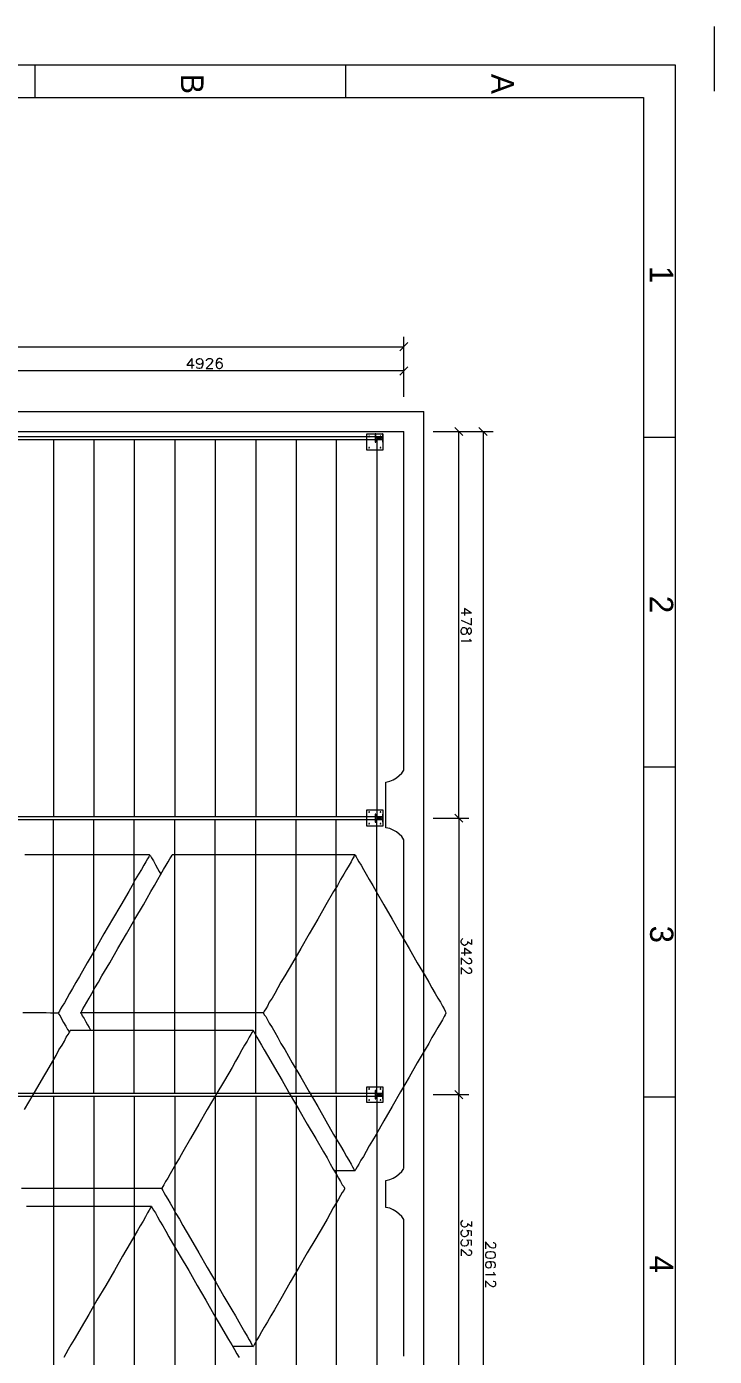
# Model space of a CAD drawing. Header units: millimetres. Extents: x 0 to 210, y 0 to 297.
# Drawn here: x 134.8 to 209.9, y 151.6 to 297 of the extents above; entities that cross this region are included whole.
import ezdxf
from ezdxf.xclip import XClip

# ---------------------------------------------------------------- set-up
doc = ezdxf.new("R2010")
doc.units = ezdxf.units.MM
doc.header["$MEASUREMENT"] = 0
doc.header["$XCLIPFRAME"] = 0
doc.layers.get('0').update_dxf_attribs({"linetype": 'CONTINUOUS'})
doc.styles.add('CIDFont+F1$001H0', font='')
doc.styles.get('CIDFont+F1$001H0').set_extended_font_data('CIDFont+F1')

# ---------------------------------------------------------------- blocks, each defined once
blk = doc.blocks.new('MF6503_4')
at = {"color": 0, "linetype": 'Continuous', "lineweight": 9, "true_color": 0x989898}
blk.add_lwpolyline([(209.9310006459554, 289.9410156846047), (209.9310006459554, 297.0106821695964), (202.8613255818685, 297.0106821695964)], dxfattribs=at)

msp = doc.modelspace()

# ---------------------------------------------------------------- linework, layer by layer
at = {"color": 0, "linetype": 'Continuous', "lineweight": 9, "true_color": 0x989898}
for p, q in [((135.7206724802653, 289.2636819879214), (135.7206724802653, 292.7773485839367)), ((169.6720077514649, 289.2636819879214), (169.6720077514649, 292.7773485839367)), ((202.1839928944906, 252.1373552958171), (205.6976594905059, 252.1373552958171)), ((202.1839928944906, 216.0693533579509), (205.6976594905059, 216.0693533579509)), ((202.1839928944906, 180.0013514200847), (205.6976594905059, 180.0013514200847))]:
    msp.add_line(p, q, dxfattribs=at)
at = {"color": 0, "linetype": 'Continuous', "lineweight": 15, "true_color": 0x000007}
for p, q in [((27.51666666666667, 262.0010135650635), (175.9796653747559, 262.0010135650635)), ((175.5563385009766, 261.5776806354523), (176.4453346252442, 262.4666802922885)), ((175.9796653747559, 256.5400137265523), (175.9796653747559, 263.101680191358)), ((152.8233268737793, 260.7310167948405), (152.8233268737793, 259.6303491592407)), ((175.9796653747559, 256.5400137265523), (175.9796653747559, 260.4770137568315)), ((175.9796653747559, 259.3763471305371), (132.4609998385112, 259.3763471305371)), ((175.5563320351144, 258.9106804033121), (176.4453320388993, 259.7996803124746)), ((25.31533341407776, 254.9313506126404), (178.1810026645661, 254.9313506126404)), ((178.1809986273448, 68.36834181149801), (178.1809986273448, 254.9313385009766)), ((182.4566743373871, 252.306680393219), (181.5676744282246, 253.1956805547078)), ((185.0813410242399, 252.3066820017994), (184.192340862751, 253.1956820055842)), ((130.2596686045329, 252.730003229777), (175.9796694119771, 252.730003229777)), ((175.9796653747559, 215.7306789398193), (175.9796653747559, 252.730003229777)), ((179.1970077514649, 252.7300153414409), (185.7586742162705, 252.7300153414409)), ((179.1970077514649, 252.7300113042196), (183.0916744887829, 252.7300113042196)), ((181.9910078624884, 210.4813465754191), (181.9910078624884, 252.7300113042196)), ((184.658007589976, 252.7300153414409), (184.658007589976, 70.56968717575074)), ((183.3879987080892, 232.8756837844849), (182.244996770223, 232.8756837844849)), ((174.0323320060969, 209.4230051676433), (174.0323320060969, 214.4183397928874)), ((182.4566743373871, 210.0156799112757), (181.5676744282246, 210.9046799150606)), ((181.5676744282246, 210.9046799150606), (182.4566743373871, 210.0156799112757)), ((179.1970077514649, 210.4813465754191), (183.0916744887829, 210.4813465754191)), ((179.1970077514649, 210.4813465754191), (183.0916744887829, 210.4813465754191)), ((181.9910078624884, 210.4813465754191), (181.9910078624884, 180.2553471406301)), ((175.9796653747559, 172.2120093663534), (175.9796653747559, 208.1106821695964)), ((183.3879987080892, 195.7070142110189), (182.244996770223, 195.7070142110189)), ((182.4566743373871, 179.7896819273631), (181.5676744282246, 180.6786820888519)), ((181.5676744282246, 180.6786800702413), (182.4566743373871, 179.7896799087524)), ((179.1970077514649, 180.2553491592407), (183.0916744887829, 180.2553491592407)), ((179.1970077514649, 180.2553471406301), (183.0916744887829, 180.2553471406301)), ((181.9910078624884, 148.8440155029297), (181.9910078624884, 180.2553491592407)), ((174.032335917155, 167.8940155029297), (174.032335917155, 170.8573520660401)), ((175.9796653747559, 151.6380067825318), (175.9796653747559, 166.5816763559977))]:
    msp.add_line(p, q, dxfattribs=at)
at = {"color": 0, "linetype": 'Continuous', "lineweight": 9, "true_color": 0x000001}
for p, q in [((132.0376689275106, 252.179681523641), (173.6936614990234, 252.179681523641)), ((132.0376689275106, 251.8833494822184), (173.6936614990234, 251.8833494822184)), ((173.6936614990234, 252.179681523641), (173.6936614990234, 251.8833494822184)), ((132.0376689275106, 210.6506837844849), (173.6936614990234, 210.6506837844849)), ((132.0376689275106, 210.3120174407959), (173.6936614990234, 210.3120174407959)), ((173.6936614990234, 210.6506837844849), (173.6936614990234, 210.3120174407959)), ((132.0376689275106, 180.3823520660401), (173.6936614990234, 180.3823520660401)), ((173.6936614990234, 180.3823520660401), (173.6936614990234, 180.086011950175)), ((132.0376689275106, 180.086011950175), (173.6936614990234, 180.086011950175))]:
    msp.add_line(p, q, dxfattribs=at)
at = {"color": 0, "linetype": 'Continuous', "lineweight": 9, "true_color": 0x000003}
for p, q in [((137.7103362401326, 251.8833474636078), (137.7103362401326, 210.6506797472636)), ((142.1130067825318, 251.8833474636078), (142.1130067825318, 210.6506797472636)), ((146.5156692504883, 251.8833474636078), (146.5156692504883, 210.6506797472636)), ((150.9606660207113, 251.8833474636078), (150.9606660207113, 210.6506797472636)), ((155.3633365631104, 251.8833474636078), (155.3633365631104, 210.6506797472636)), ((159.8083333333333, 251.8833474636078), (159.8083333333333, 210.6506797472636)), ((164.2110038757324, 251.8833474636078), (164.2110038757324, 210.6506797472636)), ((168.613666343689, 251.8833474636078), (168.613666343689, 210.6506797472636)), ((173.0586711883545, 251.8833474636078), (173.0586711883545, 210.6506797472636)), ((137.7103362401326, 180.3823480288188), (137.7103362401326, 210.3120134035746)), ((142.1130067825318, 180.3823480288188), (142.1130067825318, 210.3120134035746)), ((146.5156692504883, 180.3823480288188), (146.5156692504883, 210.3120134035746)), ((150.9606660207113, 180.3823480288188), (150.9606660207113, 210.3120134035746)), ((155.3633365631104, 180.3823480288188), (155.3633365631104, 210.3120134035746)), ((159.8083333333333, 180.3823480288188), (159.8083333333333, 210.3120134035746)), ((164.2110038757324, 180.3823480288188), (164.2110038757324, 210.3120134035746)), ((168.613666343689, 180.3823480288188), (168.613666343689, 210.3120134035746)), ((173.0586711883545, 180.3823480288188), (173.0586711883545, 210.3120134035746)), ((137.7103362401326, 180.086011950175), (137.7103362401326, 149.0133446375529)), ((142.1130067825318, 180.086011950175), (142.1130067825318, 149.0133446375529)), ((146.5156692504883, 180.086011950175), (146.5156692504883, 149.0133446375529)), ((150.9606660207113, 180.086011950175), (150.9606660207113, 149.0133446375529)), ((155.3633365631104, 180.086011950175), (155.3633365631104, 149.0133446375529)), ((159.8083333333333, 180.086011950175), (159.8083333333333, 149.0133446375529)), ((164.2110038757324, 180.086011950175), (164.2110038757324, 149.0133446375529)), ((168.613666343689, 180.086011950175), (168.613666343689, 149.0133446375529)), ((173.0586711883545, 180.086011950175), (173.0586711883545, 149.0133446375529))]:
    msp.add_line(p, q, dxfattribs=at)
at = {"color": 0, "linetype": 'Continuous', "lineweight": 9, "true_color": 0x000005}
for p, q in [((173.5243404388428, 252.0526826540629), (173.0586711883545, 252.0526826540629)), ((173.0586711883545, 252.0103483517965), (173.5243404388428, 252.0103483517965)), ((173.5243404388428, 210.4813465754191), (173.0586711883545, 210.4813465754191)), ((173.0586711883545, 210.4390122731527), (173.5243404388428, 210.4390122731527)), ((173.5243404388428, 180.2553491592407), (173.0586711883545, 180.2553491592407)), ((173.0586711883545, 180.2130148569743), (173.5243404388428, 180.2130148569743))]:
    msp.add_line(p, q, dxfattribs=at)
at = {"color": 0, "linetype": 'Continuous', "lineweight": 15, "true_color": 0x000007}
for points in [[(4.233333333333333, 292.7773488362631), (4.233333333333333, 4.318018086751302), (205.6976673126221, 4.318018086751302), (205.6976673126221, 292.7773488362631)], [(202.1839928944906, 289.2636819879214), (202.1839928944906, 7.831692504882813), (7.747000181674958, 7.831692504882813), (7.747000181674958, 289.2636819879214)], [(171.9579954783122, 250.6980172793071), (171.9579954783122, 252.4760135650635), (173.6936614990234, 252.4760135650635), (173.6936614990234, 250.6980172793071)], [(172.2120012919108, 252.1373472213745), (172.2543275197347, 252.179681523641), (172.2543275197347, 252.2220158259074), (172.2120012919108, 252.2220158259074), (172.1696589152018, 252.2220158259074), (172.1696589152018, 252.179681523641)], [(173.4396718343099, 252.1373472213745), (173.4819980621338, 252.179681523641), (173.4819980621338, 252.2220158259074), (173.4396718343099, 252.2220158259074), (173.3973294576009, 252.2220158259074), (173.3973294576009, 252.179681523641)], [(172.2120012919108, 250.9096807161967), (172.2543275197347, 250.9520150184632), (172.2543275197347, 250.9943493207296), (172.2120012919108, 250.9943493207296), (172.1696589152018, 250.9943493207296), (172.1696589152018, 250.9520150184632)], [(173.4396718343099, 250.9096807161967), (173.4819980621338, 250.9520150184632), (173.4819980621338, 250.9943493207296), (173.4396718343099, 250.9943493207296), (173.3973294576009, 250.9943493207296), (173.3973294576009, 250.9520150184632)], [(183.3879987080892, 231.0130148569743), (183.303332043315, 231.1823481865227), (183.2186653785408, 231.2246815267951), (183.0916653734942, 231.2246815267951), (183.0069986929496, 231.1823481865227), (182.9646653684477, 231.0976815217485), (182.8799986879031, 230.886014859813), (182.837665394942, 230.7166815223793), (182.7529986828566, 230.5896815173328), (182.62599867781, 230.5473481928309), (182.4566653798024, 230.5473481928309), (182.3719987307986, 230.5896815173328), (182.3296653747559, 230.6743481978774), (182.2449986626705, 230.8013481871536), (182.2449986626705, 231.0130148569743), (182.3296653747559, 231.1823481865227), (182.3719987307986, 231.2246815267951), (182.4566653798024, 231.3093481915693), (182.62599867781, 231.3093481915693), (182.7529986828566, 231.2246815267951), (182.837665394942, 231.1400148541356), (182.8799986879031, 230.9706815245872), (182.9646653684477, 230.7590148626516), (183.0069986929496, 230.6743481978774), (183.0916653734942, 230.5896815173328), (183.2186653785408, 230.5896815173328), (183.303332043315, 230.6743481978774), (183.3879987080892, 230.8013481871536)], [(171.9579954783122, 209.5923504511515), (171.9579954783122, 211.3703507741292), (173.6936614990234, 211.3703507741292), (173.6936614990234, 209.5923504511515)], [(172.2120012919108, 211.0740187327067), (172.2543275197347, 211.1163449605306), (172.2543275197347, 211.1586792627971), (172.2120012919108, 211.1586792627971), (172.1696589152018, 211.1586792627971), (172.1696589152018, 211.1163449605306)], [(173.4396718343099, 211.0740187327067), (173.4819980621338, 211.1163449605306), (173.4819980621338, 211.1586792627971), (173.4396718343099, 211.1586792627971), (173.3973294576009, 211.1586792627971), (173.3973294576009, 211.1163449605306)], [(172.2120012919108, 209.8040138880412), (172.2543275197347, 209.8463481903076), (172.2543275197347, 209.8886824925741), (172.2120012919108, 209.8886824925741), (172.1696589152018, 209.8886824925741), (172.1696589152018, 209.8463481903076)], [(173.4396718343099, 209.8040138880412), (173.4819980621338, 209.8463481903076), (173.4819980621338, 209.8886824925741), (173.4396718343099, 209.8886824925741), (173.3973294576009, 209.8886824925741), (173.3973294576009, 209.8463481903076)], [(171.9579954783122, 179.3663449605306), (171.9579954783122, 181.1020190556844), (173.6936614990234, 181.1020190556844), (173.6936614990234, 179.3663449605306)], [(172.2120012919108, 180.8056789398194), (172.2543275197347, 180.8480132420858), (172.2543275197347, 180.8903475443522), (172.2120012919108, 180.8903475443522), (172.1696589152018, 180.8903475443522), (172.1696589152018, 180.8480132420858)], [(173.4396718343099, 180.8056789398194), (173.4819980621338, 180.8480132420858), (173.4819980621338, 180.8903475443522), (173.4396718343099, 180.8903475443522), (173.3973294576009, 180.8903475443522), (173.3973294576009, 180.8480132420858)], [(172.2120012919108, 179.5780164718628), (172.2543275197347, 179.6203507741292), (172.2543275197347, 179.6626850763957), (172.2120012919108, 179.6626850763957), (172.1696589152018, 179.6626850763957), (172.1696589152018, 179.6203507741292)], [(173.4396718343099, 179.5780164718628), (173.4819980621338, 179.6203507741292), (173.4819980621338, 179.6626850763957), (173.4396718343099, 179.6626850763957), (173.3973294576009, 179.6626850763957), (173.3973294576009, 179.6203507741292)], [(186.012660853068, 162.7716860453288), (185.9703275206809, 162.8986860424901), (185.8009941832473, 163.0256860396514), (185.5469941889247, 163.0680193799238), (185.3776608278354, 163.0680193799238), (185.1236608177423, 163.0256860396514), (184.9543275197347, 162.8986860424901), (184.9119942267736, 162.7716860453288), (184.9119942267736, 162.6446860481675), (184.9543275197347, 162.4753527107338), (185.1236608177423, 162.3906860301892), (185.3776608278354, 162.3483527056873), (185.5469941889247, 162.3483527056873), (185.8009941832473, 162.3906860301892), (185.9703275206809, 162.4753527107338), (186.012660853068, 162.6446860481675)]]:
    msp.add_lwpolyline(points, close=True, dxfattribs=at)
for points in [[(152.8233268737793, 260.7310167948405), (152.2730051676432, 260.0113498051961), (153.0773326873779, 260.0113498051961)], [(154.0086711883545, 260.3500161488851), (153.9663378559674, 260.2230161517238), (153.8393378588061, 260.0960161545624), (153.7123378537595, 260.0536828142901), (153.6276711732149, 260.0536828142901), (153.5006711681684, 260.0960161545624), (153.3736711631219, 260.2230161517238), (153.3313378701608, 260.3500161488851), (153.3313378701608, 260.4346828136593), (153.3736711631219, 260.5616828187058), (153.5006711681684, 260.688682807982), (153.6276711732149, 260.7310161640247), (153.7123378537595, 260.7310161640247), (153.8393378588061, 260.688682807982), (153.9663378559674, 260.5616828187058), (154.0086711883545, 260.3500161488851), (154.0086711883545, 260.0960161545624), (153.9663378559674, 259.842016128699), (153.8393378588061, 259.6726828306914), (153.7123378537595, 259.6303494746487), (153.585337848713, 259.6303494746487), (153.4160045191646, 259.6726828306914), (153.3736711631219, 259.7996828357379)], [(154.4319980621338, 260.4770150184631), (154.4319980621338, 260.5193483508502), (154.4743313945209, 260.6040150156245), (154.5589980592951, 260.6886816882839), (154.6436647319545, 260.7310150127858), (154.8553314017753, 260.7310150127858), (154.982331375281, 260.6886816882839), (155.0246647313237, 260.6040150156245), (155.0669980873664, 260.5193483508502), (155.0669980873664, 260.434681686076), (155.0246647313237, 260.3076816889147), (154.8976647262772, 260.1383483593663), (154.3896647297467, 259.6303483391802), (155.1093313803275, 259.6303483391802)], [(156.1253378550212, 260.561683622996), (156.0830045226341, 260.6886836201573), (155.9136711852004, 260.7310169525445), (155.7866711959243, 260.7310169525445), (155.6596711908778, 260.6886836201573), (155.5326711858312, 260.5193502906089), (155.4903378297885, 260.2653502884011), (155.4903378297885, 260.0113503098488), (155.5326711858312, 259.7996835927169), (155.6596711908778, 259.6726835876703), (155.7866711959243, 259.6303502947092), (155.8713378606985, 259.6303502947092), (155.9983378578598, 259.6726835876703), (156.1253378550212, 259.7996835927169), (156.1676711874083, 259.9266835977634), (156.1676711874083, 260.0113503098488), (156.1253378550212, 260.1383502833546), (155.9983378578598, 260.2653502884011), (155.8713378606985, 260.3076836286734), (155.7866711959243, 260.3076836286734), (155.6596711908778, 260.2653502884011), (155.5326711858312, 260.1383502833546), (155.4903378297885, 260.0113503098488)], [(183.3879987080892, 232.8756837844849), (182.6259974161784, 233.3836833000183), (182.6259974161784, 232.6216820081075)], [(182.244996770223, 232.1136824925741), (183.3879987080892, 231.6056829770406), (183.3879987080892, 232.325349966685)], [(183.1763352711995, 230.081680393219), (183.2186614990235, 229.9970158259074), (183.3879987080892, 229.8276826540629), (182.244996770223, 229.8276826540629)], [(174.032335917155, 214.4183478673299), (174.4556627909343, 214.5030164718628), (174.8366634368897, 214.672345606486), (175.1753378550212, 214.8840171178182), (175.4716698964437, 215.1380148569743), (175.7680019378662, 215.3920125961304), (175.9796653747559, 215.7306789398193)], [(175.9796653747559, 208.1106821695964), (175.7680019378662, 208.4493485132853), (175.4716698964437, 208.7033462524414), (175.1753378550212, 208.95735206604), (174.8366634368897, 209.1690155029297), (174.4556627909343, 209.3383527119955), (174.032335917155, 209.4230132420858)], [(183.3879987080892, 197.1886824925741), (183.3879987080892, 196.6383491794269), (182.9646653684477, 196.9346824982514), (182.9646653684477, 196.7653491529326), (182.8799986879031, 196.680682472388), (182.837665394942, 196.6383491794269), (182.6683320338527, 196.5536824673414), (182.5836653848489, 196.5536824673414), (182.4143320237597, 196.6383491794269), (182.3296653747559, 196.7230158284307), (182.2449986626705, 196.8923491579791), (182.2449986626705, 197.0616824954128), (182.3296653747559, 197.1886824925741), (182.3719987307986, 197.2310158249612), (182.4566653798024, 197.3156824897354)], [(183.0916666666667, 195.1566844304403), (183.1763333314409, 195.1566844304403), (183.2609999962151, 195.1143510980532), (183.3033333364874, 195.029684433279), (183.3880000012616, 194.9450177606195), (183.3880000012616, 194.7333510907988), (183.3033333364874, 194.6063511172931), (183.2609999962151, 194.5640177612503), (183.1763333314409, 194.5216844052077), (183.0493333342796, 194.5216844052077), (182.9646666695054, 194.5640177612503), (182.7953333320717, 194.6910177662969), (182.2449999873837, 195.1990177628274), (182.2449999873837, 194.4793511122465)], [(183.3879987080892, 195.7070142110189), (182.6259974161784, 196.2573520660401), (182.6259974161784, 195.4530164718628)], [(183.0916666666667, 194.098351097107), (183.1763333314409, 194.098351097107), (183.2609999962151, 194.0560177647198), (183.3033333364874, 193.9713510999456), (183.3880000012616, 193.8866844272862), (183.3880000012616, 193.6750177574655), (183.3033333364874, 193.5480177839597), (183.2609999962151, 193.505684427917), (183.1763333314409, 193.4633510718743), (183.0493333342796, 193.4633510718743), (182.9646666695054, 193.505684427917), (182.7953333320717, 193.6326844329635), (182.2449999873837, 194.1406844294941), (182.2449999873837, 193.4210177789132)], [(174.032335917155, 170.8573520660401), (174.4556627909343, 170.9420125961304), (174.8366634368897, 171.1113498051961), (175.1753378550212, 171.3230132420858), (175.4716698964437, 171.5770190556844), (175.7680019378662, 171.8310167948405), (175.9796653747559, 172.1696831385295)], [(175.9796653747559, 166.5816844304403), (175.7680019378662, 166.9203507741292), (175.4716698964437, 167.1743485132853), (175.1753378550212, 167.4283462524414), (174.8366634368897, 167.6400177637736), (174.4556627909343, 167.8093468983968), (174.032335917155, 167.8940155029297)], [(183.3879987080892, 166.3700129191081), (183.3879987080892, 165.8196796059609), (182.9646653684477, 166.1160129247854), (182.9646653684477, 165.9466795794666), (182.8799986879031, 165.862012898922), (182.837665394942, 165.8196796059609), (182.6683320338527, 165.7350128938754), (182.5836653848489, 165.7350128938754), (182.4143320237597, 165.8196796059609), (182.3296653747559, 165.9043462549647), (182.2449986626705, 166.0736795845131), (182.2449986626705, 166.2430129219468), (182.3296653747559, 166.3700129191081), (182.3719987307986, 166.4123462514952), (182.4566653798024, 166.4970129162694)], [(183.3879987080892, 164.8036841074626), (183.3879987080892, 165.3116841276487), (182.8799986879031, 165.3963507766525), (182.9646653684477, 165.3116841276487), (183.0069986929496, 165.1846841226022), (183.0069986929496, 165.0153507772833), (182.9646653684477, 164.8460174398497), (182.837665394942, 164.7613507750755), (182.6683320338527, 164.6766841103012), (182.5836653848489, 164.6766841103012), (182.4143320237597, 164.7613507750755), (182.3296653747559, 164.8460174398497), (182.2449986626705, 165.0153507772833), (182.2449986626705, 165.1846841226022), (182.3296653747559, 165.3116841276487), (182.3719987307986, 165.3963507766525), (182.4566653798024, 165.4386841326952)], [(183.3879987080892, 163.7453507741292), (183.3879987080892, 164.2956840872765), (182.8799986879031, 164.3380174433192), (182.9646653684477, 164.2956840872765), (183.0069986929496, 164.1263507892688), (183.0069986929496, 163.95701744395), (182.9646653684477, 163.7876841065164), (182.837665394942, 163.7030174417421), (182.6683320338527, 163.660684109355), (182.5836653848489, 163.660684109355), (182.4143320237597, 163.7030174417421), (182.3296653747559, 163.7876841065164), (182.2449986626705, 163.95701744395), (182.2449986626705, 164.1263507892688), (182.3296653747559, 164.2956840872765), (182.3719987307986, 164.3380174433192), (182.4566653798024, 164.3803507993619)], [(183.0916666666667, 163.279681523641), (183.1763333314409, 163.279681523641), (183.2609999962151, 163.2373481912539), (183.3033333364874, 163.1526815264796), (183.3880000012616, 163.0680148538202), (183.3880000012616, 162.8563481839995), (183.3033333364874, 162.7293482104937), (183.2609999962151, 162.687014854451), (183.1763333314409, 162.6446814984083), (183.0493333342796, 162.6446814984083), (182.9646666695054, 162.687014854451), (182.7953333320717, 162.8140148594975), (182.2449999873837, 163.3220148560281), (182.2449999873837, 162.6023482054472)], [(185.7586711883545, 164.0840171178182), (185.8010045207416, 164.0840171178182), (185.9280045179029, 163.999350453044), (185.9703378581752, 163.9570171206569), (186.0126711826772, 163.8723504479975), (186.0126711826772, 163.6606837781767), (185.9703378581752, 163.533683804671), (185.9280045179029, 163.4913504486283), (185.8010045207416, 163.4490170925856), (185.7163378559674, 163.4490170925856), (185.5893378588061, 163.4913504486283), (185.4200045292576, 163.5760170976321), (184.9120045090715, 164.1263504502053), (184.9120045090715, 163.3643504435817)], [(185.8433397928874, 161.33235206604), (185.9703397900487, 161.3746853984271), (186.0126731224358, 161.5440187358608), (186.0126731224358, 161.628685400635), (185.9703397900487, 161.7980187301835), (185.8010064605003, 161.92501873523), (185.5470064582924, 161.9673520912727), (185.2930064797401, 161.9673520912727), (185.0813397626082, 161.92501873523), (184.9543397575617, 161.7980187301835), (184.9120064646006, 161.628685400635), (184.9120064646006, 161.5863520603627), (184.9543397575617, 161.4170187308143), (185.0813397626082, 161.33235206604), (185.2506731236975, 161.2900187336529), (185.2930064797401, 161.2900187336529), (185.4200064532459, 161.33235206604), (185.5470064582924, 161.4170187308143), (185.5893397985647, 161.5863520603627), (185.5893397985647, 161.628685400635), (185.5470064582924, 161.7980187301835), (185.4200064532459, 161.92501873523), (185.2930064797401, 161.9673520912727)], [(185.8009974161784, 160.8243565877279), (185.8433397928874, 160.697345606486), (186.012660853068, 160.5280083974203), (184.9120012919108, 160.5280083974203)], [(185.7586711883545, 159.8506757100423), (185.8010045207416, 159.8506757100423), (185.9280045179029, 159.8083423776552), (185.9703378581752, 159.7660090452681), (186.0126711826772, 159.6390090402216), (186.0126711826772, 159.4273423704009), (185.9703378581752, 159.3426756898562), (185.9280045179029, 159.3003423968951), (185.8010045207416, 159.2156756848097), (185.7163378559674, 159.2156756848097), (185.5893378588061, 159.3003423968951), (185.4200045292576, 159.3850090458989), (184.9120045090715, 159.8930090424294), (184.9120045090715, 159.1733423918486)]]:
    msp.add_lwpolyline(points, dxfattribs=at)
at = {"color": 0, "linetype": 'Continuous', "lineweight": 9, "true_color": 0x000005}
for points in [[(172.9316602071126, 252.1373472213745), (172.9316602071126, 252.4760135650635), (172.8470077514648, 252.4760135650635), (172.8470077514648, 251.5870174407959), (172.9316602071126, 251.5870174407959), (172.9316602071126, 251.8833494822184)], [(172.9740025838216, 252.1373472213745), (173.0163288116455, 252.0950169563294), (173.0586711883545, 252.0526826540629)], [(173.0586711883545, 251.96801404953), (173.0163288116455, 251.9256837844849), (172.9740025838216, 251.8833494822184)], [(173.5243404388428, 252.0526826540629), (173.5666666666667, 252.0950169563294), (173.6089928944906, 252.1373472213745)], [(173.6089928944906, 251.8833494822184), (173.5666666666667, 251.9256837844849), (173.5243404388428, 251.96801404953)], [(173.6936614990234, 251.5870174407959), (173.6936614990234, 252.4760135650635), (173.6513352711995, 252.4760135650635), (173.6513352711995, 252.1373472213745)], [(173.6513352711995, 251.8833494822184), (173.6513352711995, 251.5870174407959), (173.6936614990234, 251.5870174407959)], [(172.9316602071126, 210.6083494822184), (172.9316602071126, 210.904681523641), (172.8470077514648, 210.904681523641), (172.8470077514648, 210.0156853993734), (172.9316602071126, 210.0156853993734), (172.9316602071126, 210.3543517430624)], [(173.6936614990234, 210.0156853993734), (173.6936614990234, 210.904681523641), (173.6513352711995, 210.904681523641), (173.6513352711995, 210.6083494822184)], [(172.9740025838216, 210.6083494822184), (173.0163288116455, 210.566015179952), (173.0586711883545, 210.5236808776856)], [(173.0586711883545, 210.4390122731527), (173.0163288116455, 210.3966860453288), (172.9740025838216, 210.3543517430624)], [(173.5243404388428, 210.5236808776856), (173.5666666666667, 210.566015179952), (173.6089928944906, 210.6083494822184)], [(173.6089928944906, 210.3543517430624), (173.5666666666667, 210.3966860453288), (173.5243404388428, 210.4390122731527)], [(173.6513352711995, 210.3543517430624), (173.6513352711995, 210.0156853993734), (173.6936614990234, 210.0156853993734)], [(172.9316602071126, 180.3823520660401), (172.9316602071126, 180.6786841074626), (172.8470077514648, 180.6786841074626), (172.8470077514648, 179.7896799087524), (172.9316602071126, 179.7896799087524), (172.9316602071126, 180.1283462524414)], [(172.9740025838216, 180.3823520660401), (173.0163288116455, 180.3400177637736), (173.0586711883545, 180.2976834615072)], [(173.5243404388428, 180.2976834615072), (173.5666666666667, 180.3400177637736), (173.6089928944906, 180.3823520660401)], [(173.6936614990234, 179.7896799087524), (173.6936614990234, 180.6786841074626), (173.6513352711995, 180.6786841074626), (173.6513352711995, 180.3823520660401)], [(173.0586711883545, 180.2130148569743), (173.0163288116455, 180.1706805547078), (172.9740025838216, 180.1283462524414)], [(173.6089928944906, 180.1283462524414), (173.5666666666667, 180.1706805547078), (173.5243404388428, 180.2130148569743)], [(173.6513352711995, 180.1283462524414), (173.6513352711995, 179.7896799087524), (173.6936614990234, 179.7896799087524)]]:
    msp.add_lwpolyline(points, dxfattribs=at)
at = {"color": 0, "linetype": 'Continuous', "lineweight": 18, "true_color": 0xb1b4b4}
for points in [[(148.2089928944906, 206.459684753418), (148.1666595621035, 206.459684753418), (147.9973262246698, 206.459684753418), (147.7433262303472, 206.459684753418), (147.3623262152076, 206.459684753418), (146.8966595510642, 206.459684753418), (146.3886595308781, 206.459684753418), (145.7959929247697, 206.459684753418), (145.1186594804128, 206.459684753418), (144.3566594501337, 206.459684753418), (143.5946594198545, 206.459684753418), (141.9013261874517, 206.459684753418), (140.0809930761655, 206.459684753418), (138.2183266719182, 206.459684753418), (136.3556597630183, 206.459684753418), (134.5776594400406, 206.459684753418)], [(148.2089928944906, 206.459684753418), (148.2089928944906, 206.3750180886438), (148.1243262297164, 206.2480180835972), (147.9973262246698, 206.0363514137765), (147.7856595548491, 205.6976847231388), (147.5739928692579, 205.3166847079992), (147.3199928591649, 204.8510181069374), (146.9813262631496, 204.3430180867513), (146.6426595409711, 203.750351480643), (146.3039929449558, 203.1153513292472), (145.9229928036531, 202.4380181372166), (145.0763261874517, 200.9563516219457), (144.1449929853281, 199.4323515613874), (143.2136597832044, 197.8236849149068), (142.2823263287544, 196.1726844708125), (141.3933261672656, 194.6486849149068), (140.5466598033905, 193.167017642657), (140.1656596620878, 192.489684955279), (139.784659520785, 191.8546845515569), (139.4459931770961, 191.3043517430623), (139.1496591170629, 190.7540179252625), (138.8956593592962, 190.2883517026901), (138.6416596015295, 189.9073510567347), (138.472326429685, 189.6110180060069), (138.3453265508016, 189.3570182482402), (138.2606599648794, 189.2300173600515), (138.2183266719182, 189.1453507741292)], [(140.6736647288005, 189.1876850763957), (140.7159980611876, 189.2300184087828), (140.8006647259618, 189.3570184059441), (140.9276647231231, 189.6110184160372), (141.096998068442, 189.9073517506321), (141.3509980469942, 190.3306851218144), (141.6049980570873, 190.7963517228762), (141.9013313601415, 191.3043517430623), (142.2399980823199, 191.8970183491707), (142.6209980974595, 192.5320185005665), (143.0019981125991, 193.2093516925971), (143.8486647288005, 194.6486849149068), (144.737664637963, 196.2150182684263), (145.6689978400866, 197.8236849149068), (146.6003312945366, 199.43235206604), (147.5316647489866, 200.9986849149068), (148.3359978199005, 202.4380188941956), (148.7593312541644, 203.1153515815735), (149.097998102506, 203.7503519852956), (149.436664446195, 204.3430180867513), (149.7329985062281, 204.8510186115901), (150.029331556956, 205.3166848341624), (150.2409980217616, 205.6976854801178), (150.4103311936061, 206.0363518238068), (150.5796643654506, 206.2480192979177), (150.6643309513728, 206.4173524697622), (150.6643309513728, 206.459684753418)], [(148.2089928944906, 206.459684753418), (148.2513262268777, 206.4173514210309), (148.2936595592648, 206.3326847562566), (148.4206595643113, 206.1210180943211), (148.6323262341321, 205.7823514352242), (148.8439929197232, 205.3590181271235), (149.0556595737735, 204.9780181119839), (149.2673262278239, 204.6393513898055), (149.3943262328704, 204.4276847988367), (149.4366595258315, 204.3430180867513), (149.4366595258315, 204.3006847937902)], [(170.6456724802653, 206.459684753418), (170.6033391478782, 206.459684753418), (170.4340058104446, 206.459684753418), (170.1376724600792, 206.459684753418), (169.7990058009823, 206.459684753418), (169.3333391368389, 206.459684753418), (168.8253391166528, 206.459684753418), (168.1903392175834, 206.459684753418), (167.5130057732264, 206.459684753418), (166.7933390359084, 206.459684753418), (166.0313390056292, 206.459684753418), (164.3380057732264, 206.459684753418), (162.5176726619403, 206.459684753418), (160.655006257693, 206.459684753418), (158.792339348793, 206.459684753418), (157.0143390258153, 206.459684753418), (155.3210062980652, 206.459684753418), (154.5166727224986, 206.459684753418), (153.7970057328542, 206.459684753418), (153.1196730454763, 206.459684753418), (152.52700492541, 206.459684753418), (151.9766731262207, 206.459684753418), (151.5110058943431, 206.459684753418), (151.1723395506541, 206.459684753418), (150.9183397928874, 206.459684753418), (150.7490066210429, 206.459684753418), (150.6643400351207, 206.459684753418)], [(170.6456724802653, 206.459684753418), (170.6033391478782, 206.4173514210309), (170.518672483104, 206.2480180835972), (170.3916724859426, 206.0363514137765), (170.2223391406238, 205.6976847231388), (170.0106724550327, 205.3166847079992), (169.7143391519785, 204.8510181069374), (169.4180058489243, 204.3430180867513), (169.0793391267459, 203.750351480643), (168.7406725307306, 203.1153513292472), (168.3173390964667, 202.4380181372166), (167.4706724802653, 200.9986849149068), (166.5816725711028, 199.4323515613874), (165.6503393689792, 197.8236849149068), (164.7190059145292, 196.2150177637736), (163.8300057530403, 194.6486849149068), (162.9833393891653, 193.2093509356181), (162.5600059549014, 192.5320182482402), (162.2213391065598, 191.897017844518), (161.8826727628708, 191.3043517430623), (161.5863387028377, 190.7963512182236), (161.2900056521098, 190.3306849956513), (161.0783391873042, 189.9073510567347), (160.9090060154597, 189.6110180060069), (160.7396728436152, 189.3570182482402), (160.655006257693, 189.2300173600515), (160.655006257693, 189.1876850763957)], [(170.6456724802653, 206.459684753418), (170.6880058126524, 206.4173514210309), (170.7726724774267, 206.2480180835972), (170.899672474588, 206.0363514137765), (171.0690058199068, 205.6976847231388), (171.3230057984591, 205.3166847079992), (171.5770058085521, 204.8510181069374), (171.8733391116063, 204.3430180867513), (172.2120058337848, 203.750351480643), (172.5930058489243, 203.1153513292472), (172.9740058640639, 202.4380181372166), (173.8206724802653, 200.9986849149068), (174.7096723894278, 199.4323515613874), (175.6410055915515, 197.8236849149068), (176.5723390460014, 196.2150177637736), (177.4613392074903, 194.6486849149068), (178.3080055713654, 193.2093509356181), (178.7313390056292, 192.5320182482402), (179.0700058539709, 191.897017844518), (179.4086721976598, 191.3043517430623), (179.705006257693, 190.7963512182236), (180.0013393084208, 190.3306849956513), (180.2130057732264, 189.9073510567347), (180.3823389450709, 189.6110180060069), (180.5093388239543, 189.3570182482402), (180.5940054098765, 189.2300173600515), (180.6363387028376, 189.1876850763957)], [(138.2183397928874, 189.1453507741292), (138.1760064605003, 189.1453507741292), (138.0066731230666, 189.1453507741292), (137.7103397727013, 189.1453507741292), (137.3716731136044, 189.1453507741292), (136.906006449461, 189.1876841065163), (136.3980064292749, 189.1876841065163), (135.7630065302054, 189.1876841065163), (135.1280063788096, 189.1876841065163), (134.3660063485304, 189.1876841065163)], [(138.2183397928874, 189.1453507741292), (138.2606731252745, 189.060684109355), (138.4300064627081, 188.8490174395343), (138.599339808027, 188.5103507488966), (138.8110064620773, 188.1293507968386), (139.0650064721704, 187.7060174256563), (139.234339770178, 187.3673507034779), (139.4036731312672, 187.1556841125091), (139.4460064242284, 187.0710174004237)], [(140.6736647288005, 189.1453507741292), (140.7159980611876, 189.1030174417421), (140.7583313935747, 189.060684109355), (140.8429980583489, 188.8490174395343), (141.05466474394, 188.5526841049393), (141.2239980419477, 188.2140174458424), (141.4356647590796, 187.875350723664), (141.6049980570873, 187.5790174206098), (141.7319980621338, 187.3673507034779), (141.7743313550949, 187.2826841175556)], [(160.655003229777, 189.1876850763957), (160.5703365650028, 189.1876850763957), (160.4433365599563, 189.1876850763957), (160.1470032095909, 189.1876850763957), (159.808336550494, 189.1876850763957), (159.3426698863506, 189.1876850763957), (158.7923365732034, 189.1876850763957), (158.1996699670951, 189.1876850763957), (157.5223365227382, 189.1876850763957), (156.8026697854201, 189.1876850763957), (155.9983364621798, 189.1876850763957), (154.3473365227381, 189.1876850763957), (152.527003411452, 189.1876850763957), (150.6643370072047, 189.1876850763957), (148.8016700983048, 189.1876850763957), (146.9813364823659, 189.1876850763957), (145.3303370475769, 189.1876850763957), (144.5260034720103, 189.1876850763957), (143.8063364823659, 189.1876850763957), (143.129003794988, 189.1876850763957), (142.5363356749217, 189.1876850763957), (141.9860038757324, 189.1876850763957), (141.5203366438548, 189.1876850763957), (141.1816703001658, 189.1876850763957), (140.8853362401327, 189.1876850763957), (140.7583373705546, 189.1876850763957), (140.6736707846324, 189.1876850763957)], [(160.655003229777, 189.1876850763957), (160.655003229777, 189.1453517440086), (160.7396698945512, 188.976018406575), (160.9090032240997, 188.7643517367542), (161.0783365694185, 188.4256850461165), (161.2900032550097, 188.044685030977), (161.5863365580638, 187.5790184299151), (161.882669861118, 187.071018409729), (162.2213365832965, 186.4783518036207), (162.5600031793118, 185.8433516522249), (162.9833366135756, 185.1660184601943), (163.7876699368159, 183.7266852378845), (164.7190031389395, 182.1603518843651), (165.6503363410632, 180.5516852378845), (166.5816697955132, 178.9430180867513), (167.470669957002, 177.3766852378845), (168.3173363208771, 175.8950179656347), (168.6983364621798, 175.2176852782567), (169.0793366034826, 174.6250181674957), (169.4180029471715, 174.0323520660401), (169.7143370072047, 173.4820182482402), (169.9683367649714, 173.058685318629), (170.2223365227381, 172.6353513797124), (170.3916696945826, 172.3390183289846), (170.518669573466, 172.0850185712179), (170.6033361593882, 171.9580176830292), (170.6456694523494, 171.9156853993734), (170.6033361593882, 171.9156853993734), (170.5610028664271, 171.9156853993734), (170.3070031086604, 171.9156853993734), (169.9260034720103, 171.9156853993734), (169.5026695330938, 171.9156853993734), (169.1216698964437, 171.9156853993734), (168.7406697551409, 171.9156853993734), (168.4866699973742, 171.9156853993734), (168.402003411452, 171.9156853993734)], [(180.6363255818685, 189.1876850763957), (180.5939922494814, 189.1453517440086), (180.5093255847072, 188.976018406575), (180.3823255875458, 188.7643517367542), (180.212992242227, 188.4256850461165), (180.0013255566359, 188.044685030977), (179.7049922535817, 187.5790184299151), (179.4086589505275, 187.071018409729), (179.0699922283491, 186.4783518036207), (178.7313256323338, 185.8433516522249), (178.3079921980699, 185.1660184601943), (177.4613255818685, 183.7266852378845), (176.572325672706, 182.1603518843651), (175.6409924705823, 180.5516852378845), (174.7096590161324, 178.9430180867513), (173.8206588546435, 177.3766852378845), (172.9739924907684, 175.8950179656347), (172.5506590565046, 175.2176852782567), (172.211992208163, 174.6250181674957), (171.873325864474, 174.0323520660401), (171.5769918044408, 173.4820182482402), (171.280658753713, 173.058685318629), (171.0689922889074, 172.6353513797124), (170.8996591170629, 172.3390183289846), (170.7303259452184, 172.0850185712179), (170.6879926522573, 171.9580176830292), (170.6456593592962, 171.9156853993734)], [(134.5353347261747, 178.6043477058411), (135.4666681806247, 180.2130148569743), (136.3980016350746, 181.7793477058411), (137.2446685036024, 183.2186816851298), (137.6256681402524, 183.8960143725078), (138.0066682815552, 184.5310147762299), (138.303001332283, 185.1236808776856), (138.6416686852773, 185.6316814025243), (138.895668443044, 186.0973476250967), (139.1073349078496, 186.5206815640132), (139.3190013726552, 186.817014614741), (139.4460012515386, 187.0710143725077), (139.5306678374608, 187.1980152606964), (139.5306678374608, 187.2403475443522)], [(159.5120012919108, 187.2403475443522), (159.4696679595237, 187.2403475443522), (159.3003346220901, 187.2403475443522), (159.0463346277674, 187.2403475443522), (158.6653346126278, 187.2403475443522), (158.1996679484844, 187.2403475443522), (157.6916679282983, 187.2403475443522), (157.0566680292289, 187.2403475443522), (156.421667877833, 187.2403475443522), (155.6596678475539, 187.2403475443522), (154.8976678172747, 187.2403475443522), (153.2043345848719, 187.2403475443522), (151.3840014735858, 187.2403475443522), (149.5213350693385, 187.2403475443522), (147.6586681604385, 187.2403475443522), (145.8806678374608, 187.2403475443522), (144.1873351097107, 187.2403475443522), (143.3830015341441, 187.2403475443522), (142.6633345444997, 187.2403475443522), (141.9860018571218, 187.2403475443522), (141.3933337370555, 187.2403475443522), (140.8430019378662, 187.2403475443522), (140.4196669896444, 187.2403475443522), (140.0386683622996, 187.2403475443522), (139.7846686045329, 187.2403475443522), (139.6153354326884, 187.2403475443522), (139.5306688467662, 187.2403475443522)], [(159.5120012919108, 187.2403475443522), (159.5120012919108, 187.1980142119651), (159.4273346271366, 187.0710142148038), (159.2580012975882, 186.8170142047107), (159.0886679522693, 186.5206808701158), (158.8770012666782, 186.0973474989335), (158.580667963624, 185.6316808978717), (158.2843346605698, 185.1236808776856), (157.9456679383914, 184.5310142715772), (157.6070013423761, 183.8960141201814), (157.2260012010733, 183.2186809281508), (156.3793345848719, 181.7793477058411), (155.4480013827483, 180.2130143523216), (154.5166681806247, 178.6043477058411), (153.5853347261747, 176.9956805547079), (152.6963345646858, 175.4293477058411), (151.8496682008108, 173.9900137265523), (151.468668059508, 173.3126810391744), (151.0876679182053, 172.6776806354523), (150.7490015745163, 172.0850145339966), (150.4526675144832, 171.5770140091578), (150.1986677567164, 171.1113477865855), (149.9446679989497, 170.7303471406301), (149.7753348271052, 170.3916807969411), (149.6483349482218, 170.1800133228302), (149.5636683622996, 170.0106801509857), (149.5213350693385, 169.9683478673299)], [(159.5120012919108, 187.2403475443522), (159.5543346242979, 187.1980142119651), (159.6390012890722, 187.0710142148038), (159.7660012862335, 186.8170142047107), (159.9353346315523, 186.5206808701158), (160.1893346101046, 186.0973474989335), (160.4433346201976, 185.6316808978717), (160.7396679232518, 185.1236808776856), (161.0783346454303, 184.5310142715772), (161.4593346605699, 183.8960141201814), (161.8403346757094, 183.2186809281508), (162.6870012919108, 181.7793477058411), (163.5760012010734, 180.2130143523216), (164.507334403197, 178.6043477058411), (165.4386678576469, 176.9956805547079), (166.3700013120969, 175.4293477058411), (167.2166681806247, 173.9900137265523), (167.5976678172748, 173.3126810391744), (167.9363346656164, 172.6776806354523), (168.2750010093053, 172.0850145339966), (168.6136683622996, 171.5770140091578), (168.8676681200663, 171.1113477865855), (169.0793345848719, 170.7303471406301), (169.2486677567164, 170.3916807969411), (169.4180009285609, 170.1800133228302), (169.5026675144831, 170.0106801509857), (169.5026675144831, 169.9683478673299)], [(149.5213320414225, 169.9683478673299), (149.4789987090354, 169.9683478673299), (149.3096653716018, 169.9683478673299), (149.0133320212364, 169.9683478673299), (148.6746653621396, 169.9683478673299), (148.2089986979962, 169.9683478673299), (147.70099867781, 169.9683478673299), (147.0659987787406, 169.9683478673299), (146.3886653343837, 169.9683478673299), (145.6689985970656, 169.9683478673299), (144.9069985667865, 169.9683478673299), (143.2136653343836, 169.9683478673299), (141.4356655160586, 169.9683478673299), (139.5729991118113, 169.9683478673299), (137.7103322029114, 169.9683478673299), (135.8899985869726, 169.9683478673299), (134.1966658592224, 169.9683478673299)], [(149.5213320414225, 169.9683478673299), (149.5636653738096, 169.9260145349428), (149.6483320385839, 169.7566811975092), (149.7753320357452, 169.5450145276884), (149.944665381064, 169.2063478370508), (150.1986653596163, 168.8253478219112), (150.4526653697093, 168.3596812208494), (150.7489986727635, 167.8516812006633), (151.087665394942, 167.2590145945549), (151.4686654100815, 166.6240144431591), (151.8496654252211, 165.9466812511285), (152.6963320414225, 164.5073480288188), (153.585331950585, 162.9410146752993), (154.5166651527087, 161.3323480288188), (155.4479986071587, 159.7236808776856), (156.3369987686475, 158.1573480288188), (157.1836651325226, 156.71801404953), (157.6069985667865, 156.0406813621521), (157.9456654151281, 155.40568095843), (158.284331758817, 154.8130148569743), (158.5806658188502, 154.3050143321355), (158.876998869578, 153.8393481095632), (159.0886653343836, 153.4160141706467), (159.2579985062281, 153.1196811199188), (159.3849983851115, 152.8656813621521), (159.4696649710338, 152.7386804739634), (159.5119982639949, 152.6963481903076), (159.4696649710338, 152.6963481903076), (159.4273316780726, 152.6963481903076), (159.1733319203059, 152.6963481903076), (158.7923322836558, 152.6963481903076), (158.4113316377004, 152.6963481903076), (157.9879987080892, 152.6963481903076), (157.6069985667865, 152.6963481903076), (157.3529988090197, 152.6963481903076), (157.3106655160586, 152.6963481903076), (157.2683322230975, 152.6963481903076)], [(169.5026705423991, 169.9683478673299), (169.5026705423991, 169.9260145349428), (169.4180038776249, 169.7566811975092), (169.2486705480764, 169.5450145276884), (169.0793372027576, 169.2063478370508), (168.8676705171665, 168.8253478219112), (168.6136705070734, 168.3596812208494), (168.2750039110581, 167.8516812006633), (167.9363371888797, 167.2590145945549), (167.5976705928644, 166.6240144431591), (167.2166704515616, 165.9466812511285), (166.3700038353602, 164.5073480288188), (165.4386706332366, 162.9410146752993), (164.5073374311129, 161.3323480288188), (163.576003976663, 159.7236808776856), (162.6870038151741, 158.1573480288188), (161.840337451299, 156.71801404953), (161.4593373099963, 156.0406813621521), (161.0783371686936, 155.40568095843), (160.7396708250046, 154.8130148569743), (160.4433367649714, 154.3050143321355), (160.1893370072047, 153.8393481095632), (159.935337249438, 153.4160141706467), (159.7660040775935, 153.1196811199188), (159.6390041987101, 152.8656813621521), (159.5543376127879, 152.7386804739634), (159.5120043198268, 152.6963481903076)], [(148.4206724802653, 168.021018409729), (148.3360058154911, 168.021018409729), (148.1666724859427, 168.021018409729), (147.9126724600792, 168.021018409729), (147.5316724449396, 168.021018409729), (147.1083391368389, 168.021018409729), (146.5580058236917, 168.021018409729), (145.9653392175833, 168.021018409729), (145.2880057732264, 168.021018409729), (144.5683390359084, 168.021018409729), (143.7640057126681, 168.021018409729), (142.0706724802653, 168.021018409729), (140.2926726619403, 168.021018409729), (138.430006257693, 168.021018409729), (136.567339348793, 168.021018409729), (134.7470057328542, 168.021018409729)], [(148.4206724802653, 168.021018409729), (148.3783391478782, 167.9786850773419), (148.293672483104, 167.8516850801806), (148.1666724859427, 167.5976850700875), (147.9973391406238, 167.3013517354925), (147.7433391620715, 166.8780183643103), (147.4893391519785, 166.4123517632485), (147.1930058489243, 165.9043517430623), (146.8543391267459, 165.311685136954), (146.4733391116063, 164.6766849855582), (146.0923390964667, 163.9993517935276), (145.2456724802653, 162.5600185712179), (144.3566725711028, 160.9936852176984), (143.4253393689791, 159.3850185712179), (142.4516726215681, 157.7763514200846), (141.5626724600792, 156.2100185712179), (140.7160055915515, 154.7706845919291), (140.3350059549014, 154.0933519045512), (139.9540058135987, 153.4583515008291), (139.6153394699097, 152.8656853993734), (139.3190054098765, 152.3576848745346), (139.0650056521098, 151.8920186519623), (138.8533391873042, 151.5110180060069)], [(148.4206724802653, 168.021018409729), (148.4206724802653, 167.9786850773419), (148.5053391450395, 167.8516850801806), (148.6323391500861, 167.5976850700875), (148.8440058199068, 167.3013517354925), (149.0556725054979, 166.8780183643103), (149.309672515591, 166.4123517632485), (149.6483391116063, 165.9043517430623), (149.9870058337847, 165.311685136954), (150.3256724298001, 164.6766849855582), (150.7066725711028, 163.9993517935276), (151.5533391873042, 162.5600185712179), (152.4846723894278, 160.9936852176984), (153.4160055915515, 159.3850185712179), (154.3473390460015, 157.7763514200846), (155.2363392074903, 156.2100185712179), (156.0830055713654, 154.7706845919291), (156.4640057126681, 154.0933519045512), (156.8450058539709, 153.4583515008291), (157.1836721976598, 152.8656853993734), (157.480006257693, 152.3576848745346), (157.7340060154597, 151.8920186519623), (157.9880057732264, 151.5110180060069)]]:
    msp.add_lwpolyline(points, dxfattribs=at)

# ---------------------------------------------------------------- block references
at = {"color": 0, "true_color": 0xffffff}
ref = msp.add_blockref('MF6503_4', (0, 0), dxfattribs=at)
XClip(ref).set_block_clipping_path([(202.7766731262207, 297.0106606377496), (210.0156692504883, 297.0106606377496), (210.0156692504883, 289.8140153010687), (202.7766731262207, 289.8140153010687), (202.7766731262207, 297.0106606377496)])

# ---------------------------------------------------------------- texts
at = {"color": 0, "true_color": 0x989898, "style": 'CIDFont+F1$001H0'}
for s, height, p in [('B', 2.469702297909722, (151.6389095896446, 291.8465058575192)), ('A', 2.469702297909704, (185.548257844735, 291.8465058575192)), ('1', 2.566120745382837, (202.8628598521153, 270.8483189780198)), ('2', 2.566120745382766, (202.8628598521153, 234.7801143798609)), ('3', 2.539502893669455, (202.9044562283642, 198.7119097817019)), ('4', 2.572224945832092, (202.8628598521153, 162.6438773978396))]:
    msp.add_text(s, height=height, rotation=270, dxfattribs=at).set_placement(p)

doc.saveas('drawing.dxf')
